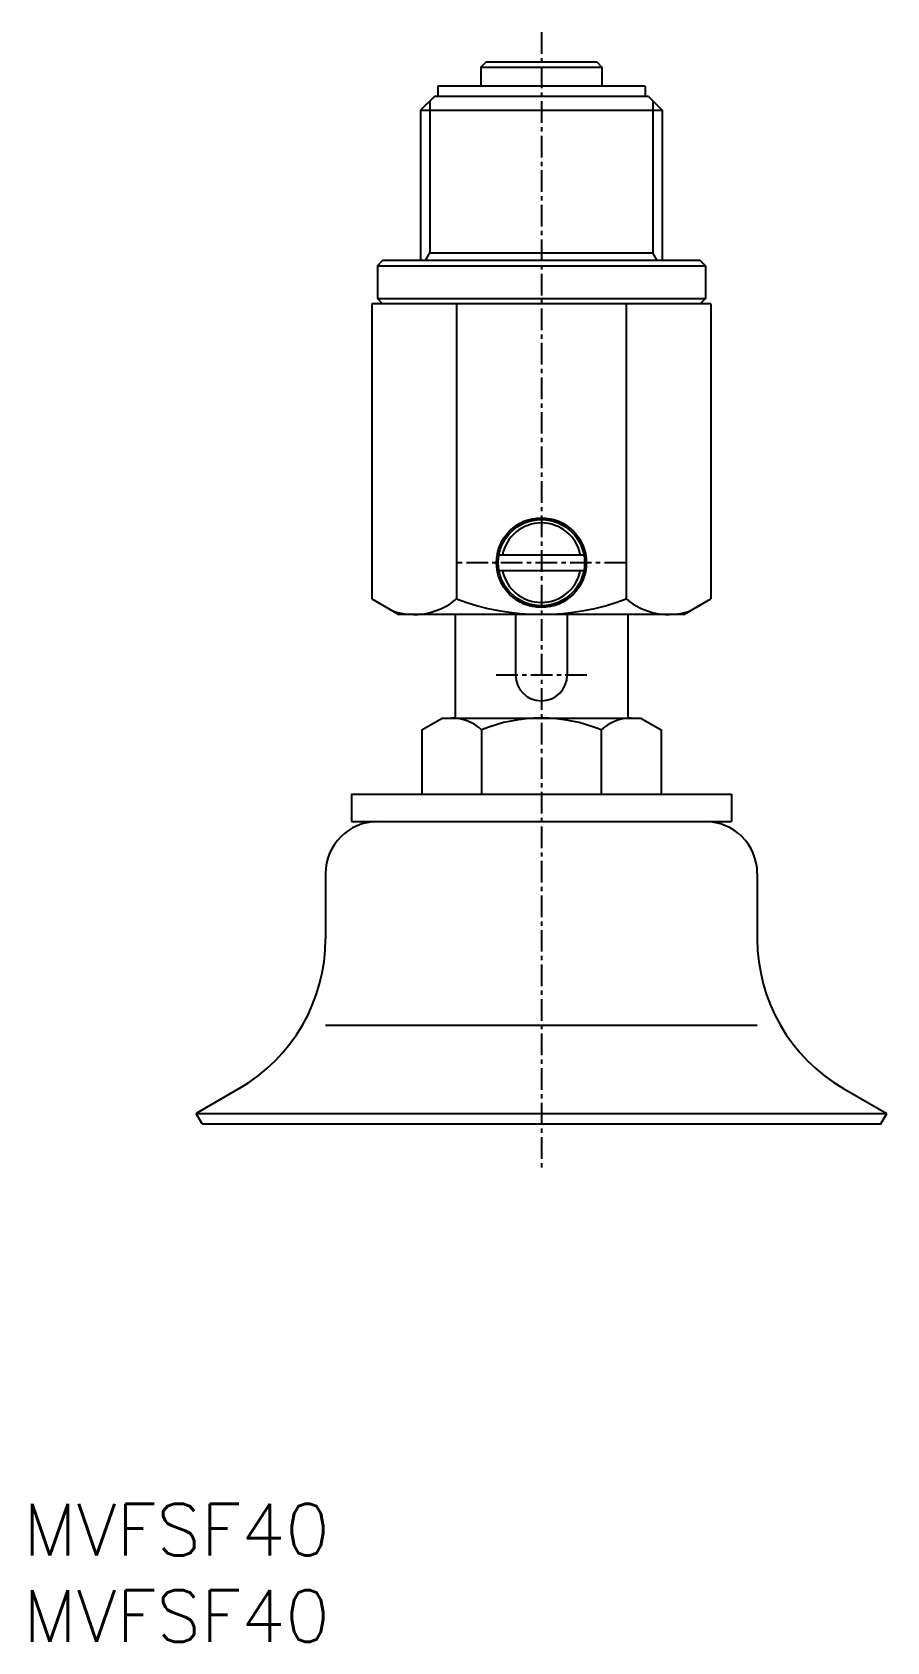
# Model space of a CAD drawing. Extents: x 0.5 to 50, y 0 to 93.2.
import ezdxf

# ---------------------------------------------------------------- set-up
doc = ezdxf.new("R2010")
doc.units = 0
doc.linetypes.add('CENTER', pattern=[2, 1.25, -0.25, 0.25, -0.25])
doc.layers.get('0').update_dxf_attribs({"linetype": 'CONTINUOUS'})
doc.layers.add('CENTER', color=1, linetype='CENTER')
doc.styles.get("Standard").update_dxf_attribs({"font": 'txt.shx'})

# ---------------------------------------------------------------- blocks, each defined once
blk = doc.blocks.new('*U18')
at = {"color": 7, "linetype": 'CONTINUOUS'}
blk.add_text('MVFSF40', height=3, dxfattribs=at).set_placement((0, 0))
blk = doc.blocks.new('*U19')
at = {"color": 7, "linetype": 'CONTINUOUS'}
blk.add_text('MVFSF40', height=3, dxfattribs=at).set_placement((0, 5))

msp = doc.modelspace()

# ---------------------------------------------------------------- linework, layer by layer
at = {"color": 7, "linetype": 'CONTINUOUS'}
for p, q in [((26.499996, 91.199989), (26.799988, 91.499985)), ((26.799988, 91.499985), (33.200012, 91.499985)), ((33.199999, 91.499992), (33.500004, 91.199989)), ((26.5, 91.199982), (26.5, 90.099991)), ((26.5, 91.199982), (33.5, 91.199982)), ((33.5, 91.199982), (33.5, 90.099991)), ((23.799998, 89.499985), (22.999998, 88.699986)), ((36.199997, 89.499985), (23.799995, 89.499985)), ((36, 90.099976), (23.999992, 90.099976)), ((23.999992, 90.099976), (23.999992, 89.499985)), ((36, 90.099976), (36, 89.499985)), ((36.199997, 89.499985), (37.000002, 88.699982)), ((22.999992, 88.699982), (22.999992, 79.999985)), ((23.000008, 88.699982), (37, 88.699982)), ((23.541496, 89.241486), (23.541496, 80.437897)), ((36.458504, 89.241486), (36.458504, 80.437897)), ((37, 88.699982), (37, 79.999985)), ((23.288682, 79.999985), (23.541505, 80.437889)), ((23.541492, 80.437889), (36.458499, 80.437889)), ((36.711323, 79.999985), (36.458492, 80.437901)), ((20.5, 79.699982), (20.799995, 79.999985)), ((20.5, 79.699982), (20.5, 77.799988)), ((20.5, 79.699982), (39.5, 79.699982)), ((39.199997, 79.999985), (20.799995, 79.999985)), ((39.199997, 79.999985), (39.5, 79.699982)), ((39.5, 79.699982), (39.5, 77.799988)), ((39.814957, 77.499985), (20.185051, 77.499985)), ((20.185051, 77.499985), (20.185051, 60.40352)), ((20.499992, 77.799988), (20.799991, 77.499989)), ((20.499992, 77.799988), (39.5, 77.799988)), ((25.092522, 77.499985), (25.092522, 60.40352)), ((34.907478, 77.499985), (34.907478, 60.40352)), ((39.5, 77.799988), (39.199994, 77.499989)), ((39.814957, 77.499985), (39.814957, 60.40352)), ((27.540833, 62.95), (32.459167, 62.95)), ((27.540833, 62.04999), (32.459167, 62.04999)), ((20.185052, 60.40351), (21.750005, 59.49999)), ((38.249994, 59.49998), (39.814948, 60.40351)), ((38.25, 59.49998), (21.749992, 59.49998)), ((25, 59.49998), (25, 53.49998)), ((28.5, 59.49998), (28.5, 55.99998)), ((31.5, 59.49998), (31.5, 55.99998)), ((35, 59.49998), (35, 53.49998)), ((23.071786, 52.81976), (24.249991, 53.5)), ((24.25, 53.49998), (35.75, 53.49998)), ((35.749994, 53.49999), (36.928199, 52.81976)), ((23.071808, 52.81975), (23.071808, 49.09999)), ((26.535889, 52.81975), (26.535889, 49.09999)), ((33.464111, 52.81975), (33.464111, 49.09999)), ((36.928192, 52.81975), (36.928192, 49.09999)), ((19, 49.09999), (41, 49.09999)), ((19, 49.09999), (19, 47.5)), ((41, 49.09999), (41, 47.5)), ((19, 47.5), (41, 47.5)), ((17.5, 44.5), (17.5, 40.70992)), ((42.5, 44.5), (42.5, 40.70992)), ((17.5, 35.70992), (42.5, 35.70992)), ((12.499998, 32.04966), (10, 30.606)), ((47.500004, 32.04967), (50, 30.606)), ((10, 30.606), (50, 30.606)), ((10.349869, 30), (10, 30.606)), ((10.349869, 30), (49.650131, 30)), ((49.650131, 30), (50, 30.606))]:
    msp.add_line(p, q, dxfattribs=at)
for radius in [2.6, 2.5]:
    msp.add_circle((30, 62.49998), radius, dxfattribs=at)
for centre, radius, start, end in [((30, 62.49998), 2.3, 11.282843, 168.71716), ((30, 62.49998), 2.3, 191.28284, 348.71716), ((22.638786, 63.2836), 3.783614, 250.42988, 310.4299), ((30, 73.279144), 13.779165, 249.13594, 290.86407), ((37.361214, 63.2836), 3.783614, 229.5701, 289.57009), ((30, 55.99998), 1.5, 180, 0), ((24.803833, 50.95474), 2.545235, 47.116718, 90), ((30, 44.3394), 9.160586, 67.780688, 112.21931), ((35.196167, 50.95474), 2.545235, 90, 132.88328), ((20.5, 44.5), 3, 90, 180), ((39.5, 44.5), 3, 0, 90), ((7.5, 40.70992), 10, 300, 0), ((52.5, 40.70992), 10, 179.99999, 240.00001)]:
    msp.add_arc(centre, radius, start, end, dxfattribs=at)
msp.add_point((49.650124, 30), dxfattribs=at)
at = {"layer": 'CENTER', "color": 1, "linetype": 'CENTER'}
for p, q in [((30, 93.223572), (30, 27.24622)), ((34.907478, 62.49998), (25.092522, 62.49998)), ((27.385345, 55.99998), (32.813179, 55.99998))]:
    msp.add_line(p, q, dxfattribs=at)

# ---------------------------------------------------------------- block references
at = {"color": 7, "linetype": 'CONTINUOUS'}
for name in ['*U19', '*U18']:
    msp.add_blockref(name, (0, 0), dxfattribs=at)

doc.saveas('drawing.dxf')
